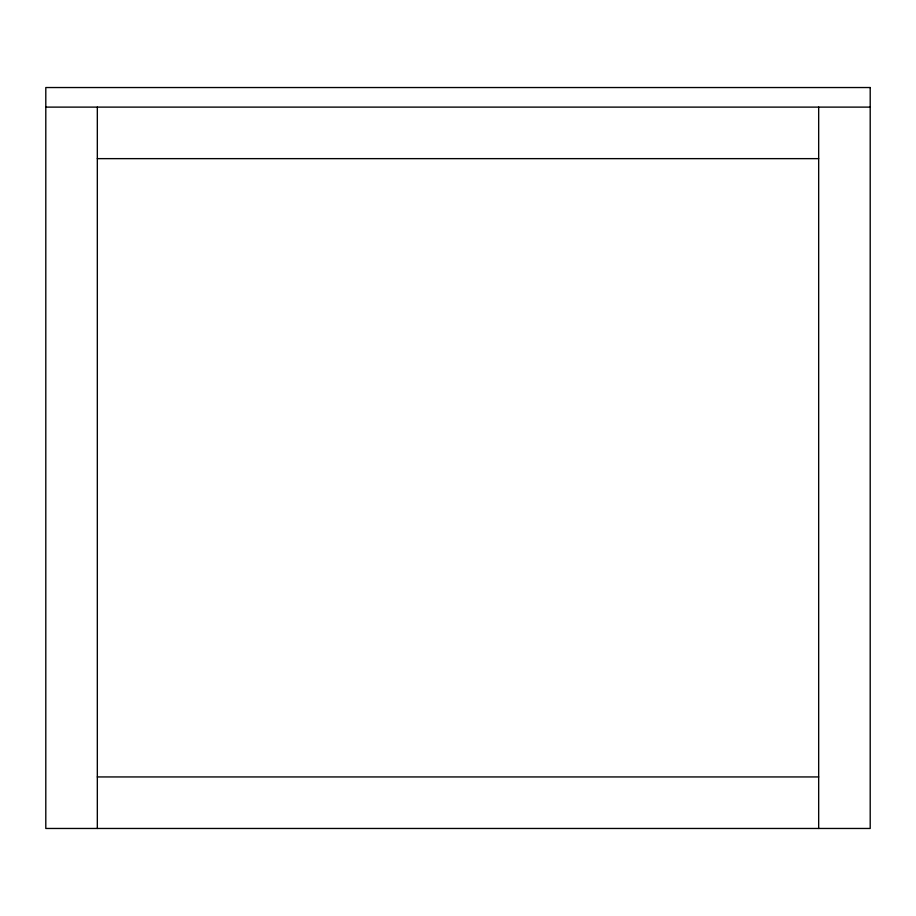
<?xml version="1.0" encoding="UTF-8"?>
<svg xmlns="http://www.w3.org/2000/svg" width="916" height="916" viewBox="0 0 916 916"><rect width="100%" height="100%" fill="white"/><g stroke="black" fill="none" stroke-linecap="round" stroke-linejoin="round"><path stroke-width="1.37" d="M45.8 107.115L870.2 107.115M97.325 158.64L818.675 158.64M97.325 776.94L818.675 776.94M818.675 107.115L818.675 828.465M97.325 107.115L97.325 828.465M870.2 87.535L45.8 87.535L45.8 828.465L870.2 828.465L870.2 87.535"/></g></svg>
